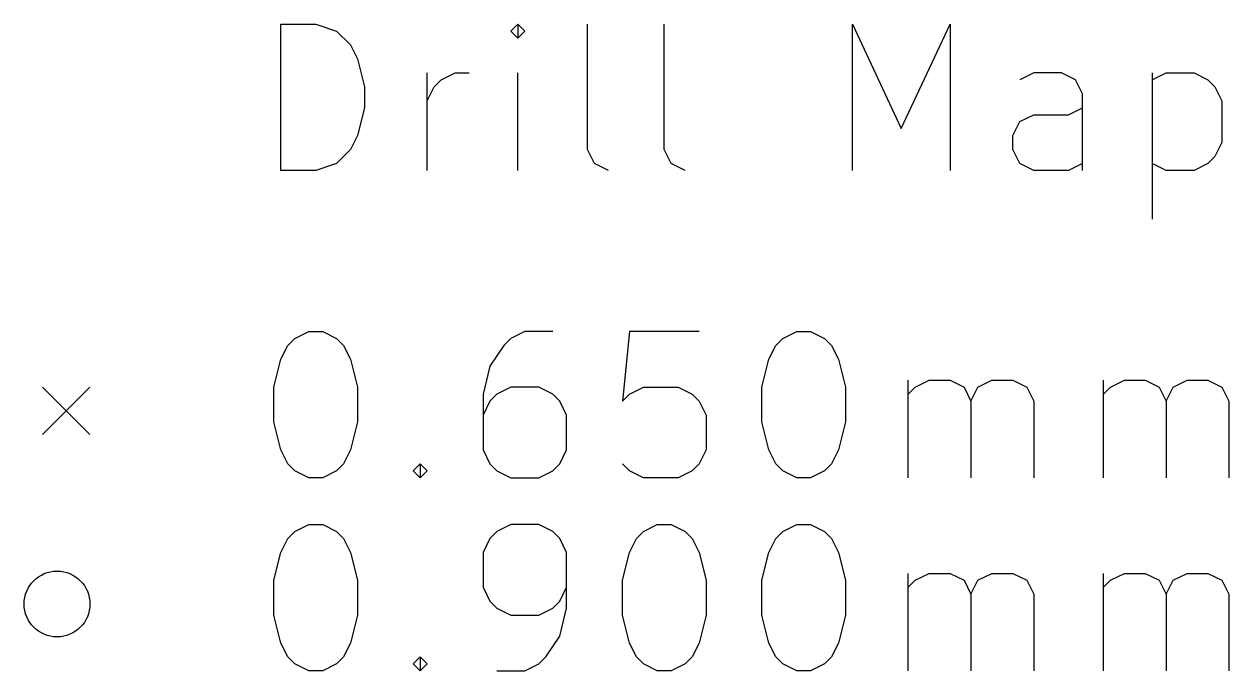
# Model space of a CAD drawing. Header units: millimetres. Extents: x 84 to 218, y -151 to -51.
# Drawn here: x 83.71 to 100.18, y -149.79 to -140.95 of the extents above; entities that cross this region are included whole.
import ezdxf

# ---------------------------------------------------------------- set-up
doc = ezdxf.new("R2010")
doc.units = ezdxf.units.MM
doc.layers.add('BLACK', color=250, linetype='CONTINUOUS')

msp = doc.modelspace()

# ---------------------------------------------------------------- linework, layer by layer
at = {"layer": 'BLACK', "linetype": 'CONTINUOUS'}
for p, q in [((87.222768, -142.95482), (87.222768, -140.95482)), ((87.222768, -140.95482), (87.698958, -140.95482)), ((87.698958, -140.95482), (87.984673, -141.050058)), ((87.984673, -141.050058), (88.175149, -141.240534)), ((90.460863, -140.95482), (90.365625, -141.050058)), ((90.365625, -141.050058), (90.460863, -141.145296)), ((90.556101, -141.050058), (90.460863, -140.95482)), ((90.460863, -140.95482), (90.460863, -141.145296)), ((90.460863, -141.145296), (90.556101, -141.050058)), ((91.413244, -142.669105), (91.413244, -140.95482)), ((92.460863, -142.669105), (92.460863, -140.95482)), ((95.032292, -142.95482), (95.032292, -140.95482)), ((95.032292, -140.95482), (95.698959, -142.383391)), ((95.698959, -142.383391), (96.365625, -140.95482)), ((96.365625, -140.95482), (96.365625, -142.95482)), ((88.175149, -141.240534), (88.270387, -141.43101)), ((88.270387, -141.43101), (88.365625, -141.811962)), ((89.222768, -142.95482), (89.222768, -141.621486)), ((89.318006, -141.811962), (89.413244, -141.716724)), ((89.413244, -141.716724), (89.60372, -141.621486)), ((89.60372, -141.621486), (89.794197, -141.621486)), ((90.460863, -142.95482), (90.460863, -141.621486)), ((97.508482, -141.621486), (97.318006, -141.716724)), ((97.889435, -141.621486), (97.508482, -141.621486)), ((98.079911, -141.716724), (97.889435, -141.621486)), ((98.175149, -141.907201), (98.079911, -141.716724)), ((99.12753, -141.621486), (99.12753, -143.621486)), ((99.12753, -141.716724), (99.318006, -141.621486)), ((99.318006, -141.621486), (99.698959, -141.621486)), ((99.698959, -141.621486), (99.889435, -141.716724)), ((99.889435, -141.716724), (99.984673, -141.811962)), ((88.365625, -141.811962), (88.365625, -142.097677)), ((89.222768, -142.002439), (89.318006, -141.811962)), ((99.984673, -141.811962), (100.079911, -142.002439)), ((98.175149, -142.95482), (98.175149, -141.907201)), ((100.079911, -142.002439), (100.079911, -142.573867)), ((88.365625, -142.097677), (88.270387, -142.478629)), ((97.318006, -142.288153), (97.508482, -142.192915)), ((97.508482, -142.192915), (97.984673, -142.192915)), ((97.984673, -142.192915), (98.175149, -142.097677)), ((97.222768, -142.478629), (97.318006, -142.288153)), ((88.270387, -142.478629), (88.175149, -142.669105)), ((97.222768, -142.669105), (97.222768, -142.478629)), ((88.175149, -142.669105), (87.984673, -142.859582)), ((91.508482, -142.859582), (91.413244, -142.669105)), ((92.556101, -142.859582), (92.460863, -142.669105)), ((97.318006, -142.859582), (97.222768, -142.669105)), ((100.079911, -142.573867), (99.984673, -142.764343)), ((87.984673, -142.859582), (87.698958, -142.95482)), ((91.698958, -142.95482), (91.508482, -142.859582)), ((92.746577, -142.95482), (92.556101, -142.859582)), ((97.508482, -142.95482), (97.318006, -142.859582)), ((98.175149, -142.859582), (97.984673, -142.95482)), ((99.318006, -142.95482), (99.12753, -142.859582)), ((99.889435, -142.859582), (99.698959, -142.95482)), ((99.984673, -142.764343), (99.889435, -142.859582)), ((87.698958, -142.95482), (87.222768, -142.95482)), ((97.984673, -142.95482), (97.508482, -142.95482)), ((99.698959, -142.95482), (99.318006, -142.95482)), ((87.413244, -145.250058), (87.60372, -145.15482)), ((87.60372, -145.15482), (87.794197, -145.15482)), ((87.794197, -145.15482), (87.984673, -145.250058)), ((90.556101, -145.15482), (90.365625, -145.250058)), ((90.937054, -145.15482), (90.556101, -145.15482)), ((91.984673, -145.15482), (91.889435, -146.107201)), ((92.937054, -145.15482), (91.984673, -145.15482)), ((94.079911, -145.250058), (94.270387, -145.15482)), ((94.270387, -145.15482), (94.460864, -145.15482)), ((94.460864, -145.15482), (94.65134, -145.250058)), ((87.318006, -145.345296), (87.413244, -145.250058)), ((87.984673, -145.250058), (88.079911, -145.345296)), ((90.365625, -145.250058), (90.270387, -145.345296)), ((93.984673, -145.345296), (94.079911, -145.250058)), ((94.65134, -145.250058), (94.746578, -145.345296)), ((87.222768, -145.535772), (87.318006, -145.345296)), ((88.079911, -145.345296), (88.175149, -145.535772)), ((90.270387, -145.345296), (90.079911, -145.63101)), ((93.889435, -145.535772), (93.984673, -145.345296)), ((94.746578, -145.345296), (94.841816, -145.535772)), ((87.12753, -145.916724), (87.222768, -145.535772)), ((88.175149, -145.535772), (88.270387, -145.916724)), ((90.079911, -145.63101), (89.984673, -146.011962)), ((93.794197, -145.916724), (93.889435, -145.535772)), ((94.841816, -145.535772), (94.937054, -145.916724)), ((95.794197, -147.15482), (95.794197, -145.821486)), ((95.889435, -145.916724), (96.079911, -145.821486)), ((96.079911, -145.821486), (96.365626, -145.821486)), ((96.365626, -145.821486), (96.556102, -145.916724)), ((96.746578, -145.916724), (96.937054, -145.821486)), ((96.937054, -145.821486), (97.222768, -145.821486)), ((97.222768, -145.821486), (97.413245, -145.916724)), ((98.460864, -147.15482), (98.460864, -145.821486)), ((98.556102, -145.916724), (98.746578, -145.821486)), ((98.746578, -145.821486), (99.032293, -145.821486)), ((99.032293, -145.821486), (99.222769, -145.916724)), ((99.413245, -145.916724), (99.603721, -145.821486)), ((99.603721, -145.821486), (99.889435, -145.821486)), ((99.889435, -145.821486), (100.079912, -145.916724)), ((83.965, -145.914982), (84.615, -146.564982)), ((84.615, -145.914982), (83.965, -146.564982)), ((87.12753, -146.392915), (87.12753, -145.916724)), ((88.270387, -145.916724), (88.270387, -146.392915)), ((90.365625, -145.916724), (90.175149, -146.011962)), ((90.746578, -145.916724), (90.365625, -145.916724)), ((90.937054, -146.011962), (90.746578, -145.916724)), ((91.984673, -146.011962), (92.175149, -145.916724)), ((92.175149, -145.916724), (92.65134, -145.916724)), ((92.65134, -145.916724), (92.841816, -146.011962)), ((93.794197, -146.392915), (93.794197, -145.916724)), ((94.937054, -145.916724), (94.937054, -146.392915)), ((95.794197, -146.011962), (95.889435, -145.916724)), ((96.556102, -145.916724), (96.65134, -146.107201)), ((96.65134, -146.107201), (96.746578, -145.916724)), ((97.413245, -145.916724), (97.508483, -146.107201)), ((98.460864, -146.011962), (98.556102, -145.916724)), ((99.222769, -145.916724), (99.318007, -146.107201)), ((99.318007, -146.107201), (99.413245, -145.916724)), ((100.079912, -145.916724), (100.17515, -146.107201)), ((89.984673, -146.011962), (89.984673, -146.773867)), ((90.079911, -146.107201), (89.984673, -146.297677)), ((90.175149, -146.011962), (90.079911, -146.107201)), ((91.032292, -146.107201), (90.937054, -146.011962)), ((91.12753, -146.297677), (91.032292, -146.107201)), ((91.889435, -146.107201), (91.984673, -146.011962)), ((92.841816, -146.011962), (92.937054, -146.107201)), ((92.937054, -146.107201), (93.032292, -146.297677)), ((96.65134, -146.107201), (96.65134, -147.15482)), ((97.508483, -146.107201), (97.508483, -147.15482)), ((99.318007, -146.107201), (99.318007, -147.15482)), ((100.17515, -146.107201), (100.17515, -147.15482)), ((91.12753, -146.773867), (91.12753, -146.297677)), ((93.032292, -146.297677), (93.032292, -146.773867)), ((87.222768, -146.773867), (87.12753, -146.392915)), ((88.270387, -146.392915), (88.175149, -146.773867)), ((93.889435, -146.773867), (93.794197, -146.392915)), ((94.937054, -146.392915), (94.841816, -146.773867)), ((87.318006, -146.964343), (87.222768, -146.773867)), ((88.175149, -146.773867), (88.079911, -146.964343)), ((89.984673, -146.773867), (90.079911, -146.964343)), ((91.032292, -146.964343), (91.12753, -146.773867)), ((93.032292, -146.773867), (92.937054, -146.964343)), ((93.984673, -146.964343), (93.889435, -146.773867)), ((94.841816, -146.773867), (94.746578, -146.964343)), ((87.413244, -147.059582), (87.318006, -146.964343)), ((88.079911, -146.964343), (87.984673, -147.059582)), ((89.032292, -147.059582), (89.12753, -146.964343)), ((89.12753, -146.964343), (89.222768, -147.059582)), ((89.12753, -146.964343), (89.12753, -147.15482)), ((90.079911, -146.964343), (90.175149, -147.059582)), ((90.937054, -147.059582), (91.032292, -146.964343)), ((91.984673, -147.059582), (91.889435, -146.964343)), ((92.937054, -146.964343), (92.841816, -147.059582)), ((94.079911, -147.059582), (93.984673, -146.964343)), ((94.746578, -146.964343), (94.65134, -147.059582)), ((87.60372, -147.15482), (87.413244, -147.059582)), ((87.984673, -147.059582), (87.794197, -147.15482)), ((89.12753, -147.15482), (89.032292, -147.059582)), ((89.222768, -147.059582), (89.12753, -147.15482)), ((90.175149, -147.059582), (90.365625, -147.15482)), ((90.746578, -147.15482), (90.937054, -147.059582)), ((92.175149, -147.15482), (91.984673, -147.059582)), ((92.841816, -147.059582), (92.65134, -147.15482)), ((94.270387, -147.15482), (94.079911, -147.059582)), ((94.65134, -147.059582), (94.460864, -147.15482)), ((87.794197, -147.15482), (87.60372, -147.15482)), ((90.365625, -147.15482), (90.746578, -147.15482)), ((92.65134, -147.15482), (92.175149, -147.15482)), ((94.460864, -147.15482), (94.270387, -147.15482)), ((87.413244, -147.890058), (87.60372, -147.79482)), ((87.60372, -147.79482), (87.794197, -147.79482)), ((87.794197, -147.79482), (87.984673, -147.890058)), ((90.365625, -147.79482), (90.175149, -147.890058)), ((90.746578, -147.79482), (90.365625, -147.79482)), ((90.937054, -147.890058), (90.746578, -147.79482)), ((92.175149, -147.890058), (92.365625, -147.79482)), ((92.365625, -147.79482), (92.556102, -147.79482)), ((92.556102, -147.79482), (92.746578, -147.890058)), ((94.079911, -147.890058), (94.270387, -147.79482)), ((94.270387, -147.79482), (94.460864, -147.79482)), ((94.460864, -147.79482), (94.65134, -147.890058)), ((87.318006, -147.985296), (87.413244, -147.890058)), ((87.984673, -147.890058), (88.079911, -147.985296)), ((90.175149, -147.890058), (90.079911, -147.985296)), ((91.032292, -147.985296), (90.937054, -147.890058)), ((92.079911, -147.985296), (92.175149, -147.890058)), ((92.746578, -147.890058), (92.841816, -147.985296)), ((93.984673, -147.985296), (94.079911, -147.890058)), ((94.65134, -147.890058), (94.746578, -147.985296)), ((87.222768, -148.175772), (87.318006, -147.985296)), ((88.079911, -147.985296), (88.175149, -148.175772)), ((90.079911, -147.985296), (89.984673, -148.175772)), ((91.12753, -148.175772), (91.032292, -147.985296)), ((91.984673, -148.175772), (92.079911, -147.985296)), ((92.841816, -147.985296), (92.937054, -148.175772)), ((93.889435, -148.175772), (93.984673, -147.985296)), ((94.746578, -147.985296), (94.841816, -148.175772)), ((87.12753, -148.556724), (87.222768, -148.175772)), ((88.175149, -148.175772), (88.270387, -148.556724)), ((89.984673, -148.175772), (89.984673, -148.651962)), ((91.12753, -148.937677), (91.12753, -148.175772)), ((91.889435, -148.556724), (91.984673, -148.175772)), ((92.937054, -148.175772), (93.032292, -148.556724)), ((93.794197, -148.556724), (93.889435, -148.175772)), ((94.841816, -148.175772), (94.937054, -148.556724)), ((95.794197, -149.79482), (95.794197, -148.461486)), ((95.889435, -148.556724), (96.079911, -148.461486)), ((96.079911, -148.461486), (96.365626, -148.461486)), ((96.365626, -148.461486), (96.556102, -148.556724)), ((96.746578, -148.556724), (96.937054, -148.461486)), ((96.937054, -148.461486), (97.222768, -148.461486)), ((97.222768, -148.461486), (97.413245, -148.556724)), ((98.460864, -149.79482), (98.460864, -148.461486)), ((98.556102, -148.556724), (98.746578, -148.461486)), ((98.746578, -148.461486), (99.032293, -148.461486)), ((99.032293, -148.461486), (99.222769, -148.556724)), ((99.413245, -148.556724), (99.603721, -148.461486)), ((99.603721, -148.461486), (99.889435, -148.461486)), ((99.889435, -148.461486), (100.079912, -148.556724)), ((87.12753, -149.032915), (87.12753, -148.556724)), ((88.270387, -148.556724), (88.270387, -149.032915)), ((91.889435, -149.032915), (91.889435, -148.556724)), ((93.032292, -148.556724), (93.032292, -149.032915)), ((93.794197, -149.032915), (93.794197, -148.556724)), ((94.937054, -148.556724), (94.937054, -149.032915)), ((95.794197, -148.651962), (95.889435, -148.556724)), ((96.556102, -148.556724), (96.65134, -148.747201)), ((96.65134, -148.747201), (96.746578, -148.556724)), ((97.413245, -148.556724), (97.508483, -148.747201)), ((98.460864, -148.651962), (98.556102, -148.556724)), ((99.222769, -148.556724), (99.318007, -148.747201)), ((99.318007, -148.747201), (99.413245, -148.556724)), ((100.079912, -148.556724), (100.17515, -148.747201)), ((89.984673, -148.651962), (90.079911, -148.842439)), ((91.032292, -148.842439), (91.12753, -148.651962)), ((96.65134, -148.747201), (96.65134, -149.79482)), ((97.508483, -148.747201), (97.508483, -149.79482)), ((99.318007, -148.747201), (99.318007, -149.79482)), ((100.17515, -148.747201), (100.17515, -149.79482)), ((90.079911, -148.842439), (90.175149, -148.937677)), ((90.175149, -148.937677), (90.365625, -149.032915)), ((90.746578, -149.032915), (90.937054, -148.937677)), ((90.937054, -148.937677), (91.032292, -148.842439)), ((91.032292, -149.318629), (91.12753, -148.937677)), ((87.222768, -149.413867), (87.12753, -149.032915)), ((88.270387, -149.032915), (88.175149, -149.413867)), ((90.365625, -149.032915), (90.746578, -149.032915)), ((91.984673, -149.413867), (91.889435, -149.032915)), ((93.032292, -149.032915), (92.937054, -149.413867)), ((93.889435, -149.413867), (93.794197, -149.032915)), ((94.937054, -149.032915), (94.841816, -149.413867)), ((87.318006, -149.604343), (87.222768, -149.413867)), ((88.175149, -149.413867), (88.079911, -149.604343)), ((90.841816, -149.604343), (91.032292, -149.318629)), ((92.079911, -149.604343), (91.984673, -149.413867)), ((92.937054, -149.413867), (92.841816, -149.604343)), ((93.984673, -149.604343), (93.889435, -149.413867)), ((94.841816, -149.413867), (94.746578, -149.604343)), ((87.413244, -149.699582), (87.318006, -149.604343)), ((88.079911, -149.604343), (87.984673, -149.699582)), ((89.032292, -149.699582), (89.12753, -149.604343)), ((89.12753, -149.604343), (89.222768, -149.699582)), ((89.12753, -149.604343), (89.12753, -149.79482)), ((90.746578, -149.699582), (90.841816, -149.604343)), ((92.175149, -149.699582), (92.079911, -149.604343)), ((92.841816, -149.604343), (92.746578, -149.699582)), ((94.079911, -149.699582), (93.984673, -149.604343)), ((94.746578, -149.604343), (94.65134, -149.699582)), ((87.60372, -149.79482), (87.413244, -149.699582)), ((87.984673, -149.699582), (87.794197, -149.79482)), ((89.12753, -149.79482), (89.032292, -149.699582)), ((89.222768, -149.699582), (89.12753, -149.79482)), ((90.556101, -149.79482), (90.746578, -149.699582)), ((92.365625, -149.79482), (92.175149, -149.699582)), ((92.746578, -149.699582), (92.556102, -149.79482)), ((94.270387, -149.79482), (94.079911, -149.699582)), ((94.65134, -149.699582), (94.460864, -149.79482)), ((87.794197, -149.79482), (87.60372, -149.79482)), ((90.175149, -149.79482), (90.556101, -149.79482)), ((92.556102, -149.79482), (92.365625, -149.79482)), ((94.460864, -149.79482), (94.270387, -149.79482))]:
    msp.add_line(p, q, dxfattribs=at)
at = {"layer": 'BLACK'}
msp.add_circle((84.165, -148.879982), 0.45, dxfattribs=at)

doc.saveas('drawing.dxf')
